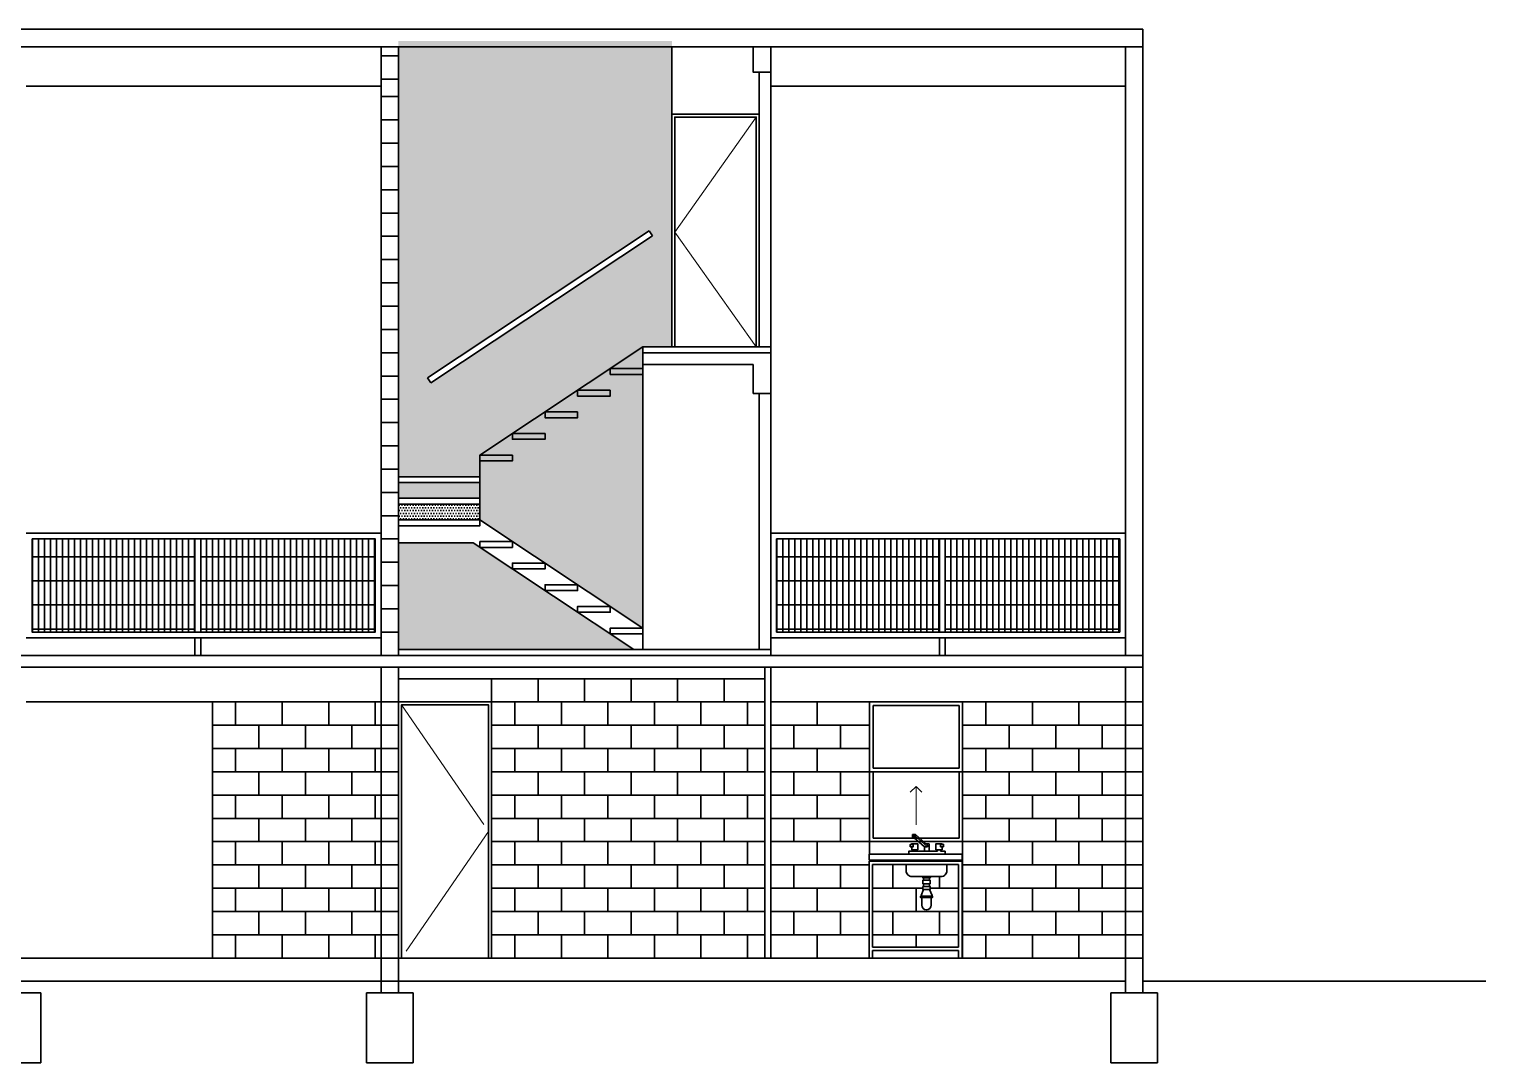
# Model space of a CAD drawing. Header units: metres. Extents: x -255 to -21, y -639 to -244.
# Drawn here: x -33.77 to -21.25, y -253.06 to -244.18 of the extents above; entities that cross this region are included whole.
import ezdxf

# ---------------------------------------------------------------- set-up
doc = ezdxf.new("R2010")
doc.units = ezdxf.units.M
doc.header["$LTSCALE"] = 5
doc.header["$MEASUREMENT"] = 0
doc.linetypes.add('HIDDEN', pattern=[0.375, 0.25, -0.125])
doc.layers.get('0').update_dxf_attribs({"color": 30})
for name, color, linetype, lineweight in [('A-ELEV-MBE1', 7, 'Continuous', 35), ('A-ELEV-OVHD', 3, 'HIDDEN', 18), ('A-ELEV-PATT', 8, 'Continuous', 18), ('A-SECT-MCUT', 7, 'Continuous', 35), ('A-WALL-FULL-INTR', 7, 'Continuous', 35)]:
    doc.layers.add(name, color=color, linetype=linetype, lineweight=lineweight)
pattern_1 = [(90, (6.4, -512.459503), (0.05159375, 9e-18), []), (0, (6.4, -512.4595), (5e-17, -0.206375), [])]
pattern_2 = [(0, (12.8, 0.05), (0.01190625, 0.0238125), [0, -0.0238125])]
pattern_3 = [(90, (12.8, -512.459503), (0.05159375, 9e-18), []), (0, (12.8, -512.4595), (5e-17, -0.206375), [])]

# ---------------------------------------------------------------- blocks, each defined once
blk = doc.blocks.new('LAVAPLATO-ELEV-FR')
for p, q in [((-0.841, 0.8), (-0.891, 0.8)), ((-0.891, 0.8), (-0.891, 0)), ((-0.841, 0.8), (-0.841, 0)), ((-0.833, 0.8), (-0.833, 0.499)), ((-0.064, 0.8), (-0.833, 0.8)), ((-0.803, 0.77), (-0.803, 0.499)), ((-0.094, 0.77), (-0.803, 0.77)), ((-0.094, 0.77), (-0.094, 0.03)), ((-0.064, 0.8), (0, 0.8)), ((-0.064, 0.77), (0, 0.77)), ((-0.064, 0.77), (-0.064, 0.03)), ((-1.06, 0.427), (-1.047, 0.427)), ((-1.06, 0.401), (-1.06, 0.427)), ((-1.047, 0.401), (-1.06, 0.401)), ((-0.969, 0.296), (-1.06, 0.401)), ((-1.047, 0.427), (-1.034, 0.427)), ((-1.047, 0.427), (-1.047, 0.401)), ((-1.034, 0.401), (-1.047, 0.401)), ((-1.047, 0.401), (-0.956, 0.296)), ((-1.034, 0.427), (-1.034, 0.401)), ((-1.034, 0.412), (-0.956, 0.322)), ((-0.917, 0.42), (-0.93, 0.42)), ((-0.93, 0.394), (-0.917, 0.394)), ((-0.833, 0), (-0.833, 0.499)), ((-0.803, 0.03), (-0.803, 0.499)), ((-0.982, 0.283), (-0.982, 0.311)), ((-0.917, 0.283), (-0.982, 0.283)), ((-0.956, 0.296), (-0.969, 0.296)), ((-0.956, 0.322), (-0.917, 0.322)), ((-0.956, 0.322), (-0.956, 0.296)), ((-0.668, 0.331), (-0.688, 0.331)), ((-0.668, 0.281), (-0.688, 0.281)), ((-0.615, 0.331), (-0.638, 0.331)), ((-0.615, 0.281), (-0.638, 0.281)), ((-0.589, 0.331), (-0.59, 0.331)), ((-0.589, 0.281), (-0.59, 0.281)), ((-0.589, 0.331), (-0.589, 0.281)), ((-0.52, 0.347), (-0.455, 0.347)), ((-0.52, 0.265), (-0.455, 0.265)), ((-0.93, 0.212), (-0.917, 0.212)), ((-0.917, 0.185), (-0.93, 0.185)), ((-0.094, 0.03), (-0.803, 0.03)), ((-0.064, 0.03), (0, 0.03)), ((-0.064, 0), (0, 0)), ((-0.841, 0), (-0.891, 0)), ((-0.064, 0), (-0.833, 0))]:
    blk.add_line(p, q)
for points in [[(0, 0.8), (0, 0.77)], [(-0.976, 0.433), (-0.982, 0.433), (-0.982, 0.381), (-0.93, 0.381), (-0.93, 0.433), (-0.956, 0.433)], [(-0.917, 0.212), (-0.917, 0.459), (-0.891, 0.459), (-0.891, 0.146), (-0.917, 0.146), (-0.917, 0.185)], [(-0.833, 0.481), (-0.841, 0.481)], [(-0.695, 0.338), (-0.688, 0.335), (-0.688, 0.306)], [(-0.695, 0.274), (-0.688, 0.277), (-0.688, 0.306)], [(-0.589, 0.331), (-0.537, 0.353), (-0.532, 0.353), (-0.532, 0.353)], [(-0.589, 0.281), (-0.537, 0.258), (-0.532, 0.258), (-0.532, 0.258)], [(-0.976, 0.172), (-0.982, 0.172), (-0.982, 0.225), (-0.93, 0.225), (-0.93, 0.172), (-0.956, 0.172)], [(-0.841, 0.13), (-0.833, 0.13)], [(0, 0), (0, 0.03)]]:
    blk.add_lwpolyline(points)
for points in [[(-0.956, 0.446), (-0.976, 0.446), (-0.976, 0.42), (-0.956, 0.42)], [(-0.7, 0.343), (-0.7, 0.268), (-0.695, 0.268), (-0.695, 0.343)], [(-0.668, 0.336), (-0.668, 0.275), (-0.638, 0.275), (-0.638, 0.336)], [(-0.615, 0.336), (-0.615, 0.275), (-0.59, 0.275), (-0.59, 0.336)], [(-0.532, 0.357), (-0.532, 0.255), (-0.52, 0.255), (-0.52, 0.357)], [(-0.956, 0.159), (-0.976, 0.159), (-0.976, 0.185), (-0.956, 0.185)]]:
    blk.add_lwpolyline(points, close=True)
blk.add_lwpolyline([(-0.803, 0.13), (-0.75, 0.13, 0.414214), (-0.7, 0.18), (-0.7, 0.431, 0.414214), (-0.75, 0.481), (-0.803, 0.481)], format="xyb")
blk.add_arc((-0.455, 0.306), 0.0409, 270, 90)

msp = doc.modelspace()

# ---------------------------------------------------------------- hatches: boundary and pattern name
at = {"layer": 'A-ELEV-MBE1'}
h = msp.add_hatch(dxfattribs=at)
h.set_pattern_fill('DOTS', color=256, scale=0.015, style=0)
h.set_pattern_definition(pattern_2)
h.paths.add_polyline_path([(-29.893, -247.837), (-29.893, -248.394), (-28.493, -249.323), (-28.493, -247.058), (-28.493, -246.908)])
h.paths.add_polyline_path([(-30.593, -249.508), (-28.569, -249.508), (-29.952, -248.59), (-30.593, -248.59)])
h = msp.add_hatch(dxfattribs=at)
h.set_pattern_fill('DOTS', color=256, scale=0.015, style=0)
h.set_pattern_definition(pattern_2)
h.paths.add_polyline_path([(-29.893, -248.394), (-29.893, -248.258), (-30.593, -248.258), (-30.593, -248.394)])
h = msp.add_hatch(dxfattribs=at)
h.set_pattern_fill('GRATE', color=256, scale=0.065, angle=90, style=0)
h.set_pattern_definition(pattern_1)
h.paths.add_polyline_path([(-33.743, -248.558), (-32.343, -248.558), (-32.343, -249.358), (-33.743, -249.358)])
h = msp.add_hatch(dxfattribs=at)
h.set_pattern_fill('GRATE', color=256, scale=0.065, angle=90, style=0)
h.set_pattern_definition(pattern_1)
h.paths.add_polyline_path([(-32.293, -248.558), (-32.293, -249.358), (-30.793, -249.358), (-30.793, -248.558)])
h = msp.add_hatch(dxfattribs=at)
h.set_pattern_fill('GRATE', color=256, scale=0.065, angle=90, style=0)
h.set_pattern_definition(pattern_3)
h.paths.add_polyline_path([(-27.343, -248.558), (-25.943, -248.558), (-25.943, -249.358), (-27.343, -249.358)])
h = msp.add_hatch(dxfattribs=at)
h.set_pattern_fill('GRATE', color=256, scale=0.065, angle=90, style=0)
h.set_pattern_definition(pattern_3)
h.paths.add_polyline_path([(-25.893, -248.558), (-25.893, -249.358), (-24.393, -249.358), (-24.393, -248.558)])
at = {"layer": 'A-ELEV-PATT'}
h = msp.add_hatch(dxfattribs=at)
h.set_pattern_fill('DOTS', color=256, scale=0.025, style=0)
h.set_pattern_definition([(0, (12.8, 0.05), (0.01984375, 0.0396875), [0, -0.0396875])])
h.paths.add_polyline_path([(-28.243, -244.279), (-30.593, -244.279), (-30.593, -246.958), (-30.593, -248.023), (-29.893, -248.023), (-29.893, -247.837), (-28.493, -246.908), (-28.243, -246.908)])
h.paths.add_polyline_path([(-28.438, -245.912), (-28.41, -245.953), (-30.316, -247.217), (-30.343, -247.175)], flags=16)
h.paths.add_polyline_path([(-29.893, -248.073), (-30.593, -248.073), (-30.593, -248.208), (-29.893, -248.208)])

# ---------------------------------------------------------------- linework, layer by layer
at = {"layer": 'A-ELEV-MBE1'}
for p, q in [((-33.793, -244.667), (-30.743, -244.667)), ((-27.393, -244.667), (-24.343, -244.667)), ((-28.243, -244.908), (-27.493, -244.908)), ((-29.893, -248.394), (-30.593, -248.394)), ((-28.493, -249.323), (-29.893, -248.394)), ((-33.793, -248.508), (-30.743, -248.508)), ((-27.393, -248.508), (-24.343, -248.508)), ((-29.952, -248.59), (-30.593, -248.59)), ((-28.569, -249.508), (-29.952, -248.59)), ((-33.793, -249.408), (-30.743, -249.408)), ((-27.393, -249.408), (-24.343, -249.408)), ((-27.443, -249.758), (-30.593, -249.758)), ((-29.393, -249.758), (-29.393, -249.958)), ((-28.993, -249.758), (-28.993, -249.958)), ((-28.593, -249.758), (-28.593, -249.958)), ((-28.193, -249.758), (-28.193, -249.958)), ((-27.793, -249.758), (-27.793, -249.958)), ((-33.793, -249.958), (-30.743, -249.958)), ((-32.193, -249.958), (-32.193, -252.158)), ((-31.993, -249.958), (-31.993, -250.158)), ((-31.593, -249.958), (-31.593, -250.158)), ((-31.193, -249.958), (-31.193, -250.158)), ((-30.793, -249.958), (-30.793, -250.158)), ((-27.443, -249.958), (-29.793, -249.958)), ((-29.593, -249.958), (-29.593, -250.158)), ((-29.193, -249.958), (-29.193, -250.158)), ((-28.793, -249.958), (-28.793, -250.158)), ((-28.393, -249.958), (-28.393, -250.158)), ((-27.993, -249.958), (-27.993, -250.158)), ((-27.593, -249.958), (-27.593, -250.158)), ((-27.393, -249.958), (-24.343, -249.958)), ((-26.993, -249.958), (-26.993, -250.158)), ((-26.543, -249.958), (-26.543, -251.267)), ((-25.743, -249.958), (-25.743, -252.158)), ((-25.543, -249.958), (-25.543, -250.158)), ((-25.143, -249.958), (-25.143, -250.158)), ((-24.743, -249.958), (-24.743, -250.158)), ((-25.773, -249.988), (-26.513, -249.988)), ((-26.513, -249.988), (-26.513, -250.528)), ((-25.773, -249.988), (-25.773, -250.528)), ((-30.743, -250.158), (-32.193, -250.158)), ((-31.793, -250.158), (-31.793, -250.358)), ((-31.393, -250.158), (-31.393, -250.358)), ((-30.993, -250.158), (-30.993, -250.358)), ((-30.743, -250.158), (-30.593, -250.158)), ((-27.443, -250.158), (-29.793, -250.158)), ((-29.393, -250.158), (-29.393, -250.358)), ((-28.993, -250.158), (-28.993, -250.358)), ((-28.593, -250.158), (-28.593, -250.358)), ((-28.193, -250.158), (-28.193, -250.358)), ((-27.793, -250.158), (-27.793, -250.358)), ((-26.543, -250.158), (-27.393, -250.158)), ((-27.193, -250.158), (-27.193, -250.358)), ((-26.793, -250.158), (-26.793, -250.358)), ((-24.343, -250.158), (-25.743, -250.158)), ((-25.343, -250.158), (-25.343, -250.358)), ((-24.943, -250.158), (-24.943, -250.358)), ((-24.543, -250.158), (-24.543, -250.358)), ((-30.743, -250.358), (-32.193, -250.358)), ((-31.993, -250.358), (-31.993, -250.558)), ((-31.593, -250.358), (-31.593, -250.558)), ((-31.193, -250.358), (-31.193, -250.558)), ((-30.793, -250.358), (-30.793, -250.558)), ((-30.743, -250.358), (-30.593, -250.358)), ((-27.443, -250.358), (-29.793, -250.358)), ((-29.593, -250.358), (-29.593, -250.558)), ((-29.193, -250.358), (-29.193, -250.558)), ((-28.793, -250.358), (-28.793, -250.558)), ((-28.393, -250.358), (-28.393, -250.558)), ((-27.993, -250.358), (-27.993, -250.558)), ((-27.593, -250.358), (-27.593, -250.558)), ((-26.543, -250.358), (-27.393, -250.358)), ((-26.993, -250.358), (-26.993, -250.558)), ((-24.343, -250.358), (-25.743, -250.358)), ((-25.543, -250.358), (-25.543, -250.558)), ((-25.143, -250.358), (-25.143, -250.558)), ((-24.743, -250.358), (-24.743, -250.558)), ((-30.743, -250.558), (-32.193, -250.558)), ((-31.793, -250.558), (-31.793, -250.758)), ((-31.393, -250.558), (-31.393, -250.758)), ((-30.993, -250.558), (-30.993, -250.758)), ((-30.743, -250.558), (-30.593, -250.558)), ((-27.443, -250.558), (-29.793, -250.558)), ((-29.393, -250.558), (-29.393, -250.758)), ((-28.993, -250.558), (-28.993, -250.758)), ((-28.593, -250.558), (-28.593, -250.758)), ((-28.193, -250.558), (-28.193, -250.758)), ((-27.793, -250.558), (-27.793, -250.758)), ((-26.543, -250.558), (-27.393, -250.558)), ((-27.193, -250.558), (-27.193, -250.758)), ((-26.793, -250.558), (-26.793, -250.758)), ((-26.513, -250.558), (-26.513, -251.128)), ((-25.773, -250.558), (-25.773, -251.128)), ((-24.343, -250.558), (-25.743, -250.558)), ((-25.343, -250.558), (-25.343, -250.758)), ((-24.943, -250.558), (-24.943, -250.758)), ((-24.543, -250.558), (-24.543, -250.758)), ((-30.743, -250.758), (-32.193, -250.758)), ((-31.993, -250.758), (-31.993, -250.958)), ((-31.593, -250.758), (-31.593, -250.958)), ((-31.193, -250.758), (-31.193, -250.958)), ((-30.793, -250.758), (-30.793, -250.958)), ((-30.743, -250.758), (-30.593, -250.758)), ((-27.443, -250.758), (-29.793, -250.758)), ((-29.593, -250.758), (-29.593, -250.958)), ((-29.193, -250.758), (-29.193, -250.958)), ((-28.793, -250.758), (-28.793, -250.958)), ((-28.393, -250.758), (-28.393, -250.958)), ((-27.993, -250.758), (-27.993, -250.958)), ((-27.593, -250.758), (-27.593, -250.958)), ((-26.543, -250.758), (-27.393, -250.758)), ((-26.993, -250.758), (-26.993, -250.958)), ((-24.343, -250.758), (-25.743, -250.758)), ((-25.543, -250.758), (-25.543, -250.958)), ((-25.143, -250.758), (-25.143, -250.958)), ((-24.743, -250.758), (-24.743, -250.958)), ((-30.743, -250.958), (-32.193, -250.958)), ((-31.793, -250.958), (-31.793, -251.158)), ((-31.393, -250.958), (-31.393, -251.158)), ((-30.993, -250.958), (-30.993, -251.158)), ((-30.743, -250.958), (-30.593, -250.958)), ((-27.443, -250.958), (-29.793, -250.958)), ((-29.393, -250.958), (-29.393, -251.158)), ((-28.993, -250.958), (-28.993, -251.158)), ((-28.593, -250.958), (-28.593, -251.158)), ((-28.193, -250.958), (-28.193, -251.158)), ((-27.793, -250.958), (-27.793, -251.158)), ((-26.543, -250.958), (-27.393, -250.958)), ((-27.193, -250.958), (-27.193, -251.158)), ((-26.793, -250.958), (-26.793, -251.158)), ((-24.343, -250.958), (-25.743, -250.958)), ((-25.343, -250.958), (-25.343, -251.158)), ((-24.943, -250.958), (-24.943, -251.158)), ((-24.543, -250.958), (-24.543, -251.158)), ((-30.743, -251.158), (-32.193, -251.158)), ((-31.993, -251.158), (-31.993, -251.358)), ((-31.593, -251.158), (-31.593, -251.358)), ((-31.193, -251.158), (-31.193, -251.358)), ((-30.793, -251.158), (-30.793, -251.358)), ((-30.743, -251.158), (-30.593, -251.158)), ((-27.443, -251.158), (-29.793, -251.158)), ((-29.593, -251.158), (-29.593, -251.358)), ((-29.193, -251.158), (-29.193, -251.358)), ((-28.793, -251.158), (-28.793, -251.358)), ((-28.393, -251.158), (-28.393, -251.358)), ((-27.993, -251.158), (-27.993, -251.358)), ((-27.593, -251.158), (-27.593, -251.358)), ((-26.543, -251.158), (-27.393, -251.158)), ((-26.993, -251.158), (-26.993, -251.358)), ((-25.743, -251.158), (-26.543, -251.158)), ((-25.773, -251.128), (-26.513, -251.128)), ((-24.343, -251.158), (-25.743, -251.158)), ((-25.543, -251.158), (-25.543, -251.358)), ((-25.143, -251.158), (-25.143, -251.358)), ((-24.743, -251.158), (-24.743, -251.358)), ((-30.743, -251.358), (-32.193, -251.358)), ((-31.793, -251.358), (-31.793, -251.558)), ((-31.393, -251.358), (-31.393, -251.558)), ((-30.993, -251.358), (-30.993, -251.558)), ((-30.743, -251.358), (-30.593, -251.358)), ((-27.443, -251.358), (-29.793, -251.358)), ((-29.393, -251.358), (-29.393, -251.558)), ((-28.993, -251.358), (-28.993, -251.558)), ((-28.593, -251.358), (-28.593, -251.558)), ((-28.193, -251.358), (-28.193, -251.558)), ((-27.793, -251.358), (-27.793, -251.558)), ((-26.548, -251.358), (-27.393, -251.358)), ((-27.193, -251.358), (-27.193, -251.558)), ((-26.793, -251.358), (-26.793, -251.558)), ((-26.343, -251.358), (-26.343, -251.558)), ((-25.943, -251.458), (-25.943, -251.558)), ((-24.343, -251.358), (-25.743, -251.358)), ((-25.343, -251.358), (-25.343, -251.558)), ((-24.943, -251.358), (-24.943, -251.558)), ((-24.543, -251.358), (-24.543, -251.558)), ((-30.743, -251.558), (-32.193, -251.558)), ((-31.993, -251.558), (-31.993, -251.758)), ((-31.593, -251.558), (-31.593, -251.758)), ((-31.193, -251.558), (-31.193, -251.758)), ((-30.793, -251.558), (-30.793, -251.758)), ((-30.743, -251.558), (-30.593, -251.558)), ((-27.443, -251.558), (-29.793, -251.558)), ((-29.593, -251.558), (-29.593, -251.758)), ((-29.193, -251.558), (-29.193, -251.758)), ((-28.793, -251.558), (-28.793, -251.758)), ((-28.393, -251.558), (-28.393, -251.758)), ((-27.993, -251.558), (-27.993, -251.758)), ((-27.593, -251.558), (-27.593, -251.758)), ((-26.548, -251.558), (-27.393, -251.558)), ((-26.993, -251.558), (-26.993, -251.758)), ((-26.085, -251.558), (-26.518, -251.558)), ((-26.143, -251.558), (-26.143, -251.758)), ((-25.778, -251.558), (-26.024, -251.558)), ((-25.743, -251.558), (-25.748, -251.558)), ((-24.343, -251.558), (-25.743, -251.558)), ((-25.543, -251.558), (-25.543, -251.758)), ((-25.143, -251.558), (-25.143, -251.758)), ((-24.743, -251.558), (-24.743, -251.758)), ((-30.743, -251.758), (-32.193, -251.758)), ((-31.793, -251.758), (-31.793, -251.958)), ((-31.393, -251.758), (-31.393, -251.958)), ((-30.993, -251.758), (-30.993, -251.958)), ((-30.743, -251.758), (-30.593, -251.758)), ((-27.443, -251.758), (-29.793, -251.758)), ((-29.393, -251.758), (-29.393, -251.958)), ((-28.993, -251.758), (-28.993, -251.958)), ((-28.593, -251.758), (-28.593, -251.958)), ((-28.193, -251.758), (-28.193, -251.958)), ((-27.793, -251.758), (-27.793, -251.958)), ((-26.548, -251.758), (-27.393, -251.758)), ((-27.193, -251.758), (-27.193, -251.958)), ((-26.793, -251.758), (-26.793, -251.958)), ((-25.778, -251.758), (-26.518, -251.758)), ((-26.343, -251.758), (-26.343, -251.958)), ((-25.943, -251.758), (-25.943, -251.958)), ((-25.743, -251.758), (-25.748, -251.758)), ((-24.343, -251.758), (-25.743, -251.758)), ((-25.343, -251.758), (-25.343, -251.958)), ((-24.943, -251.758), (-24.943, -251.958)), ((-24.543, -251.758), (-24.543, -251.958)), ((-30.743, -251.958), (-32.193, -251.958)), ((-31.993, -251.958), (-31.993, -252.158)), ((-31.593, -251.958), (-31.593, -252.158)), ((-31.193, -251.958), (-31.193, -252.158)), ((-30.793, -251.958), (-30.793, -252.158)), ((-30.743, -251.958), (-30.593, -251.958)), ((-27.443, -251.958), (-29.793, -251.958)), ((-29.593, -251.958), (-29.593, -252.158)), ((-29.193, -251.958), (-29.193, -252.158)), ((-28.793, -251.958), (-28.793, -252.158)), ((-28.393, -251.958), (-28.393, -252.158)), ((-27.993, -251.958), (-27.993, -252.158)), ((-27.593, -251.958), (-27.593, -252.158)), ((-26.548, -251.958), (-27.393, -251.958)), ((-26.993, -251.958), (-26.993, -252.158)), ((-25.778, -251.958), (-26.518, -251.958)), ((-26.143, -251.958), (-26.143, -252.064)), ((-25.743, -251.958), (-25.748, -251.958)), ((-24.343, -251.958), (-25.743, -251.958)), ((-25.543, -251.958), (-25.543, -252.158)), ((-25.143, -251.958), (-25.143, -252.158)), ((-24.743, -251.958), (-24.743, -252.158))]:
    msp.add_line(p, q, dxfattribs=at)
for points in [[(-28.243, -246.908), (-28.243, -244.329)], [(-28.243, -246.908), (-28.243, -244.426)], [(-27.518, -246.908), (-27.518, -244.933), (-28.218, -244.933), (-28.218, -246.908)], [(-28.438, -245.912), (-30.343, -247.175)], [(-28.41, -245.953), (-30.316, -247.217)], [(-28.41, -245.953), (-28.438, -245.912)], [(-29.893, -248.394), (-29.893, -247.837), (-28.493, -246.908), (-28.493, -246.908)], [(-28.493, -249.323), (-28.493, -247.058)], [(-30.343, -247.175), (-30.316, -247.217)], [(-32.343, -248.558), (-32.343, -249.358)], [(-32.293, -248.558), (-32.293, -249.358)], [(-25.943, -248.558), (-25.943, -249.358)], [(-25.893, -248.558), (-25.893, -249.358)], [(-28.493, -249.323), (-28.493, -249.508)], [(-32.343, -249.408), (-32.343, -249.558)], [(-32.293, -249.408), (-32.293, -249.558)], [(-25.943, -249.408), (-25.943, -249.558)], [(-25.893, -249.408), (-25.893, -249.558)], [(-27.443, -249.658), (-27.443, -252.158)], [(-27.393, -249.658), (-27.393, -252.158)], [(-29.793, -249.758), (-29.793, -252.158)], [(-30.743, -249.958), (-30.743, -252.158)], [(-30.593, -249.958), (-30.593, -252.158)], [(-30.593, -249.958), (-29.793, -249.958)], [(-30.568, -252.158), (-30.568, -249.983), (-29.818, -249.983), (-29.818, -252.158)], [(-26.543, -250.558), (-25.743, -250.558)], [(-26.513, -250.528), (-25.773, -250.528)]]:
    msp.add_lwpolyline(points, dxfattribs=at)
for points in [[(-28.493, -247.094), (-28.773, -247.094), (-28.773, -247.144), (-28.493, -247.144)], [(-28.773, -247.28), (-29.053, -247.28), (-29.053, -247.33), (-28.773, -247.33)], [(-29.053, -247.466), (-29.333, -247.466), (-29.333, -247.516), (-29.053, -247.516)], [(-29.333, -247.651), (-29.613, -247.651), (-29.613, -247.701), (-29.333, -247.701)], [(-29.613, -247.837), (-29.893, -247.837), (-29.893, -247.887), (-29.613, -247.887)], [(-29.893, -248.023), (-30.593, -248.023), (-30.593, -248.073), (-29.893, -248.073)], [(-29.893, -248.208), (-30.593, -248.208), (-30.593, -248.258), (-29.893, -248.258)], [(-29.893, -248.394), (-30.593, -248.394), (-30.593, -248.444), (-29.893, -248.444)], [(-33.743, -248.558), (-30.793, -248.558), (-30.793, -249.358), (-33.743, -249.358)], [(-29.613, -248.58), (-29.893, -248.58), (-29.893, -248.63), (-29.613, -248.63)], [(-27.343, -248.558), (-24.393, -248.558), (-24.393, -249.358), (-27.343, -249.358)], [(-29.333, -248.765), (-29.613, -248.765), (-29.613, -248.815), (-29.333, -248.815)], [(-29.053, -248.951), (-29.333, -248.951), (-29.333, -249.001), (-29.053, -249.001)], [(-28.773, -249.137), (-29.053, -249.137), (-29.053, -249.187), (-28.773, -249.187)], [(-28.493, -249.323), (-28.773, -249.323), (-28.773, -249.373), (-28.493, -249.373)]]:
    msp.add_lwpolyline(points, close=True, dxfattribs=at)
at = {"layer": 'A-ELEV-OVHD'}
for points in [[(-27.518, -244.933), (-28.218, -245.921), (-27.518, -246.908)], [(-30.568, -249.983), (-29.818, -251.071), (-30.568, -252.158)], [(-26.193, -250.733), (-26.143, -250.683)], [(-26.143, -251.013), (-26.143, -250.683)], [(-26.093, -250.733), (-26.143, -250.683)]]:
    msp.add_lwpolyline(points, dxfattribs=at)
at = {"layer": 'A-SECT-MCUT'}
for p, q in [((-43.543, -244.178), (-24.193, -244.178)), ((-43.543, -244.329), (-24.193, -244.329)), ((-30.743, -249.558), (-30.743, -244.329)), ((-30.593, -244.408), (-30.743, -244.408)), ((-30.593, -244.329), (-30.593, -249.558)), ((-30.593, -244.608), (-30.743, -244.608)), ((-30.593, -244.758), (-30.743, -244.758)), ((-30.593, -244.958), (-30.743, -244.958)), ((-30.593, -245.158), (-30.743, -245.158)), ((-30.593, -245.358), (-30.743, -245.358)), ((-30.593, -245.558), (-30.743, -245.558)), ((-30.593, -245.758), (-30.743, -245.758)), ((-30.593, -245.958), (-30.743, -245.958)), ((-30.593, -246.158), (-30.743, -246.158)), ((-30.593, -246.358), (-30.743, -246.358)), ((-30.593, -246.558), (-30.743, -246.558)), ((-30.593, -246.758), (-30.743, -246.758)), ((-28.493, -246.908), (-27.393, -246.908)), ((-30.593, -246.958), (-30.743, -246.958)), ((-28.493, -246.958), (-27.393, -246.958)), ((-28.493, -247.058), (-27.543, -247.058)), ((-30.593, -247.158), (-30.743, -247.158)), ((-30.593, -247.358), (-30.743, -247.358)), ((-30.593, -247.558), (-30.743, -247.558)), ((-30.593, -247.758), (-30.743, -247.758)), ((-30.593, -247.958), (-30.743, -247.958)), ((-30.593, -248.158), (-30.743, -248.158)), ((-30.593, -248.358), (-30.743, -248.358)), ((-30.593, -248.558), (-30.743, -248.558)), ((-30.593, -248.758), (-30.743, -248.758)), ((-30.593, -248.958), (-30.743, -248.958)), ((-30.593, -249.158), (-30.743, -249.158)), ((-30.593, -249.358), (-30.743, -249.358)), ((-43.543, -249.558), (-24.193, -249.558)), ((-30.593, -249.508), (-27.393, -249.508)), ((-27.393, -249.508), (-27.393, -249.558)), ((-43.543, -249.658), (-24.193, -249.658)), ((-24.343, -249.658), (-24.343, -252.158)), ((-24.193, -249.658), (-24.193, -252.158)), ((-24.343, -249.958), (-24.193, -249.958)), ((-24.193, -250.158), (-24.343, -250.158)), ((-24.193, -250.358), (-24.343, -250.358)), ((-24.193, -250.558), (-24.343, -250.558)), ((-24.193, -250.758), (-24.343, -250.758)), ((-24.193, -250.958), (-24.343, -250.958)), ((-24.193, -251.158), (-24.343, -251.158)), ((-24.193, -251.358), (-24.343, -251.358)), ((-24.193, -251.558), (-24.343, -251.558)), ((-24.193, -251.758), (-24.343, -251.758)), ((-24.193, -251.958), (-24.343, -251.958)), ((-24.343, -252.158), (-43.543, -252.158)), ((-30.743, -252.458), (-30.743, -252.158)), ((-30.593, -252.158), (-30.593, -252.458)), ((-24.343, -252.458), (-24.343, -252.158)), ((-24.193, -252.158), (-24.343, -252.158)), ((-24.193, -252.158), (-24.193, -252.458)), ((-36.993, -252.358), (-24.343, -252.358)), ((-24.193, -252.358), (-21.245, -252.358))]:
    msp.add_line(p, q, dxfattribs=at)
for points in [[(-24.193, -249.658), (-24.193, -244.178)], [(-27.393, -244.329), (-27.393, -244.549), (-27.543, -244.549), (-27.543, -244.329)], [(-24.343, -249.558), (-24.343, -244.329)], [(-28.493, -246.908), (-28.493, -247.058)], [(-27.393, -246.908), (-27.393, -247.308), (-27.543, -247.308), (-27.543, -247.058)], [(-30.593, -249.658), (-30.593, -249.958), (-30.743, -249.958), (-30.743, -249.658)]]:
    msp.add_lwpolyline(points, dxfattribs=at)
for points in [[(-34.068, -252.458), (-33.668, -252.458), (-33.668, -253.058), (-34.068, -253.058)], [(-30.868, -252.458), (-30.468, -252.458), (-30.468, -253.058), (-30.868, -253.058)], [(-24.468, -252.458), (-24.068, -252.458), (-24.068, -253.058), (-24.468, -253.058)]]:
    msp.add_lwpolyline(points, close=True, dxfattribs=at)
at = {"layer": 'A-WALL-FULL-INTR'}
for p, q in [((-27.493, -244.549), (-27.493, -246.908)), ((-27.393, -244.549), (-27.393, -246.908)), ((-27.493, -247.308), (-27.493, -249.508)), ((-27.393, -247.308), (-27.393, -249.508))]:
    msp.add_line(p, q, dxfattribs=at)

# ---------------------------------------------------------------- block references
at = {"layer": 'A-ELEV-MBE1', "xscale": -1, "rotation": 90}
msp.add_blockref('LAVAPLATO-ELEV-FR', (-25.748, -252.158), dxfattribs=at)

doc.saveas('drawing.dxf')
